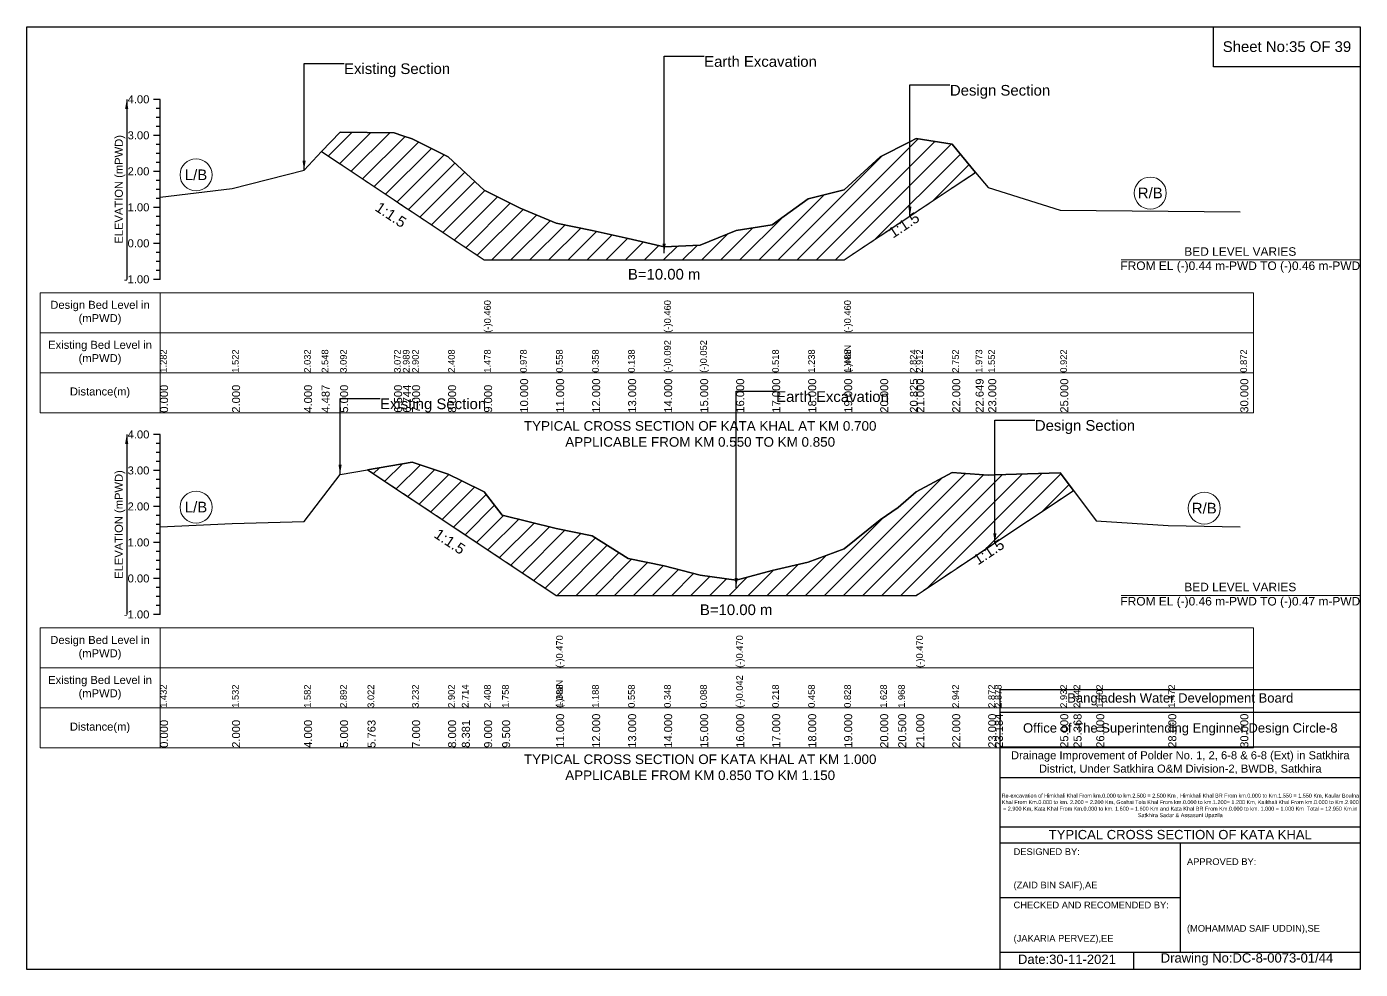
# Model space of a CAD drawing. Header units: inches. Extents: x 93000 to 486000, y -4242 to 0.
# Drawn here: x 440000 to 446000, y -4242 to 0 of the extents above; entities that cross this region are included whole.
import ezdxf

# ---------------------------------------------------------------- set-up
doc = ezdxf.new("R2010")
doc.units = ezdxf.units.IN
doc.header["$LTSCALE"] = 7
doc.header["$MEASUREMENT"] = 0
doc.linetypes.add('DASHED', pattern=[0.75, 0.5, -0.25])
for name, color, linetype, lineweight in [('Cross section Data Border', 7, 'Continuous', 9), ('Cross Section Labels', 7, 'Continuous', 9), ('Design_Bed_Level for Xsection', 7, 'DASHED', 25), ('Existing_Bed_Level for Xsection', 7, 'Continuous', 25), ('Long Section Labels', 7, 'Continuous', 9)]:
    doc.layers.add(name, color=color, linetype=linetype, lineweight=lineweight)
doc.styles.get("Standard").update_dxf_attribs({"font": 'arial.ttf'})
doc.dimstyles.get("Standard").update_dxf_attribs({"dimtxt": 0.18, "dimasz": 0.18, "dimexe": 0.18, "dimexo": 0.0625, "dimgap": 0.09, "dimtad": 0, "dimtih": 1, "dimtoh": 1, "dimdec": 4, "dimzin": 0, "dimdsep": 46, "dimtxsty": 'Standard', "dimcen": 0.09, "dimadec": 0, "dimazin": 0, "dimtfac": 1, "dimtdec": 4, "dimtofl": 0, "dimtmove": 0, "dimatfit": 3, "dimfxl": 1, "dimtolj": 1, "dimtzin": 0, "dimarcsym": 0})

msp = doc.modelspace()

# ---------------------------------------------------------------- hatches: boundary and pattern name
at = {"layer": 'Existing_Bed_Level for Xsection'}
h = msp.add_hatch(dxfattribs=at)
h.set_pattern_fill('ANSI31', color=256, scale=486, style=0)
h.paths.add_polyline_path([(441326.9, -562.2), (441410, -617.6), (441653, -779.6), (441692.5, -805.9), (441734, -833.6), (441896, -941.6), (442058, -1049.6), (442220, -1049.6), (442382, -1049.6), (442544, -1049.6), (442706, -1049.6), (442868, -1049.6), (443030, -1049.6), (443192, -1049.6), (443354, -1049.6), (443516, -1049.6), (443678, -1049.6), (443840, -941.6), (443973.6, -852.6), (444002, -833.6), (444164, -725.6), (444269.2, -655.5), (444164, -529.3), (444002, -503.4), (443973.6, -517.7), (443840, -585), (443678, -734), (443516, -774.5), (443354, -891.2), (443192, -917.1), (443030, -983.5), (442868, -990), (442706, -952.7), (442544, -917.1), (442382, -884.7), (442220, -816.7), (442058, -735.7), (441896, -585), (441734, -505), (441692.5, -490.9), (441653, -477.4), (441410, -474.2)])
h = msp.add_hatch(dxfattribs=at)
h.set_pattern_fill('ANSI31', color=256, scale=486, style=0)
h.paths.add_polyline_path([(441533.5, -1993.7), (441734, -2127.3), (441896, -2235.3), (441957.8, -2276.5), (442058, -2343.3), (442139, -2397.3), (442382, -2559.3), (442544, -2559.3), (442706, -2559.3), (442868, -2559.3), (443030, -2559.3), (443192, -2559.3), (443354, -2559.3), (443516, -2559.3), (443678, -2559.3), (443840, -2559.3), (443921, -2559.3), (444002, -2559.3), (444164, -2451.3), (444326, -2343.3), (444355.8, -2323.4), (444650, -2127.3), (444709.7, -2087.6), (444650, -2008.2), (444355.8, -2017), (444326, -2017.9), (444164, -2006.6), (444002, -2093.1), (443921, -2164.4), (443840, -2219.5), (443678, -2349.1), (443516, -2409), (443354, -2447.9), (443192, -2490), (443030, -2468.9), (442868, -2426.8), (442706, -2392.8), (442544, -2290.7), (442382, -2258.3), (442139, -2198.4), (442058, -2093.1), (441957.8, -2043.6), (441896, -2013.1), (441734, -1959.6)])

# ---------------------------------------------------------------- linework, layer by layer
for points in [[(440000, 0), (446000, 0), (446000, -4242), (440000, -4242)], [(445340, 0), (446000, 0), (446000, -180), (445340, -180)]]:
    msp.add_lwpolyline(points, close=True)
for points in [[(444380, -4242), (444380, -2982), (446000, -2982)], [(444380, -3084), (446000, -3084)], [(444380, -3240), (446000, -3240)], [(444380, -3378), (446000, -3378)], [(444380, -3600), (446000, -3600)], [(444380, -3672), (446000, -3672)], [(445190, -3672), (445190, -4164)], [(444380, -3918), (445190, -3918)], [(444380, -4164), (446000, -4164)], [(444980, -4164), (444980, -4242)]]:
    msp.add_lwpolyline(points)
at = {"layer": 'Cross section Data Border'}
for points in [[(440060, -1197.1), (445520, -1197.1), (445520, -1737.1), (440060, -1737.1)], [(440060, -2705.2), (445520, -2705.2), (445520, -3245.2), (440060, -3245.2)]]:
    msp.add_lwpolyline(points, close=True, dxfattribs=at)
for points in [[(440600, -1197.1), (440600, -1737.1)], [(440060, -1377.1), (445520, -1377.1)], [(440060, -1557.1), (445520, -1557.1)], [(440600, -2705.2), (440600, -3245.2)], [(440060, -2885.2), (445520, -2885.2)], [(440060, -3065.2), (445520, -3065.2)]]:
    msp.add_lwpolyline(points, dxfattribs=at)
at = {"layer": 'Cross Section Labels'}
for points in [[(444924.2, -1049.6), (445995.8, -1049.6)], [(444924.2, -2559.3), (445995.8, -2559.3)]]:
    msp.add_lwpolyline(points, dxfattribs=at)
for centre in [(440762, -667), (445055, -748.8), (440762, -2162.1), (445298, -2167)]:
    msp.add_circle(centre, 72, dxfattribs=at)
at = {"layer": 'Design_Bed_Level for Xsection'}
for points in [[(441326.9, -562.2), (441692.5, -805.9), (442058, -1049.6), (442868, -1049.6), (443678, -1049.6), (443973.6, -852.6), (444269.2, -655.5)], [(441533.5, -1993.7), (441957.8, -2276.5), (442382, -2559.3), (443192, -2559.3), (444002, -2559.3), (444355.8, -2323.4), (444709.7, -2087.6)]]:
    msp.add_lwpolyline(points, dxfattribs=at)
at = {"layer": 'Existing_Bed_Level for Xsection'}
for points in [[(440600, -327.1), (440570, -327.1)], [(440600, -1137.1), (440600, -975.1), (440600, -813.1), (440600, -651.1), (440600, -489.1), (440600, -327.1)], [(440600, -367.6), (440582, -367.6)], [(440600, -408.1), (440582, -408.1)], [(440600, -448.6), (440582, -448.6)], [(440600, -767.4), (440924, -728.5), (441248, -645.9), (441326.9, -562.2), (441410, -474.2), (441653, -477.4), (441692.5, -490.9), (441734, -505), (441896, -585), (442058, -735.7), (442058, -735.7), (442220, -816.7), (442382, -884.7), (442544, -917.1), (442706, -952.7), (442868, -990), (442868, -990), (443030, -983.5), (443192, -917.1), (443354, -891.2), (443516, -774.5), (443678, -734), (443678, -734), (443840, -585), (443973.6, -517.7), (444002, -503.4), (444164, -529.3), (444269.2, -655.5), (444326, -723.7), (444650, -825.7), (445460, -833.8)], [(440600, -489.1), (440570, -489.1)], [(440600, -529.6), (440582, -529.6)], [(440600, -570.1), (440582, -570.1)], [(440600, -651.1), (440570, -651.1)], [(440600, -610.6), (440582, -610.6)], [(440600, -691.6), (440582, -691.6)], [(440600, -732.1), (440582, -732.1)], [(440600, -772.6), (440582, -772.6)], [(440600, -813.1), (440570, -813.1)], [(440600, -853.6), (440582, -853.6)], [(440600, -894.1), (440582, -894.1)], [(440600, -934.6), (440582, -934.6)], [(440600, -975.1), (440570, -975.1)], [(440600, -1015.6), (440582, -1015.6)], [(440600, -1056.1), (440582, -1056.1)], [(440600, -1137.1), (440570, -1137.1)], [(440600, -1096.6), (440582, -1096.6)], [(440600, -1835.2), (440570, -1835.2)], [(440600, -2645.2), (440600, -2483.2), (440600, -2321.2), (440600, -2159.2), (440600, -1997.2), (440600, -1835.2)], [(440600, -1875.7), (440582, -1875.7)], [(440600, -1916.2), (440582, -1916.2)], [(440600, -1956.7), (440582, -1956.7)], [(440600, -2251.2), (440924, -2235), (441248, -2226.9), (441410, -2014.7), (441533.5, -1993.7), (441734, -1959.6), (441896, -2013.1), (441957.8, -2043.6), (442058, -2093.1), (442139, -2198.4), (442382, -2258.3), (442382, -2258.3), (442544, -2290.7), (442706, -2392.8), (442868, -2426.8), (443030, -2468.9), (443192, -2490), (443192, -2490), (443354, -2447.9), (443516, -2409), (443678, -2349.1), (443840, -2219.5), (443921, -2164.4), (444002, -2093.1), (444002, -2093.1), (444164, -2006.6), (444326, -2017.9), (444355.8, -2017), (444650, -2008.2), (444709.7, -2087.6), (444812, -2223.7), (445136, -2244.7), (445460, -2251.2)], [(440600, -1997.2), (440570, -1997.2)], [(440600, -2037.7), (440582, -2037.7)], [(440600, -2078.2), (440582, -2078.2)], [(440600, -2159.2), (440570, -2159.2)], [(440600, -2118.7), (440582, -2118.7)], [(440600, -2199.7), (440582, -2199.7)], [(440600, -2240.2), (440582, -2240.2)], [(440600, -2321.2), (440570, -2321.2)], [(440600, -2280.7), (440582, -2280.7)], [(440600, -2361.7), (440582, -2361.7)], [(440600, -2402.2), (440582, -2402.2)], [(440600, -2442.7), (440582, -2442.7)], [(440600, -2483.2), (440570, -2483.2)], [(440600, -2523.7), (440582, -2523.7)], [(440600, -2564.2), (440582, -2564.2)], [(440600, -2604.7), (440582, -2604.7)], [(440600, -2645.2), (440570, -2645.2)]]:
    msp.add_lwpolyline(points, dxfattribs=at)
for points in [[(441326.9, -562.2), (441410, -617.6), (441653, -779.6), (441692.5, -805.9), (441734, -833.6), (441896, -941.6), (442058, -1049.6), (442058, -1049.6), (442220, -1049.6), (442382, -1049.6), (442544, -1049.6), (442706, -1049.6), (442868, -1049.6), (442868, -1049.6), (443030, -1049.6), (443192, -1049.6), (443354, -1049.6), (443516, -1049.6), (443678, -1049.6), (443678, -1049.6), (443840, -941.6), (443973.6, -852.6), (444002, -833.6), (444164, -725.6), (444269.2, -655.5), (444269.2, -655.5), (444269.2, -655.5), (444164, -529.3), (444002, -503.4), (443973.6, -517.7), (443840, -585), (443678, -734), (443678, -734), (443516, -774.5), (443354, -891.2), (443192, -917.1), (443030, -983.5), (442868, -990), (442868, -990), (442706, -952.7), (442544, -917.1), (442382, -884.7), (442220, -816.7), (442058, -735.7), (442058, -735.7), (441896, -585), (441734, -505), (441692.5, -490.9), (441653, -477.4), (441410, -474.2)], [(441533.5, -1993.7), (441533.5, -1993.7), (441734, -2127.3), (441896, -2235.3), (441957.8, -2276.5), (442058, -2343.3), (442139, -2397.3), (442382, -2559.3), (442382, -2559.3), (442544, -2559.3), (442706, -2559.3), (442868, -2559.3), (443030, -2559.3), (443192, -2559.3), (443192, -2559.3), (443354, -2559.3), (443516, -2559.3), (443678, -2559.3), (443840, -2559.3), (443921, -2559.3), (444002, -2559.3), (444002, -2559.3), (444164, -2451.3), (444326, -2343.3), (444355.8, -2323.4), (444650, -2127.3), (444709.7, -2087.6), (444709.7, -2087.6), (444709.7, -2087.6), (444650, -2008.2), (444355.8, -2017), (444326, -2017.9), (444164, -2006.6), (444002, -2093.1), (444002, -2093.1), (443921, -2164.4), (443840, -2219.5), (443678, -2349.1), (443516, -2409), (443354, -2447.9), (443192, -2490), (443192, -2490), (443030, -2468.9), (442868, -2426.8), (442706, -2392.8), (442544, -2290.7), (442382, -2258.3), (442382, -2258.3), (442139, -2198.4), (442058, -2093.1), (441957.8, -2043.6), (441896, -2013.1), (441734, -1959.6), (441533.5, -1993.7)]]:
    msp.add_lwpolyline(points, close=True, dxfattribs=at)

# ---------------------------------------------------------------- texts
at = {"attachment_point": 5}
for s, insert, char_height in [('Sheet No:35 OF 39', (445670, -90), 48), ('Bangladesh Water Development Board', (445190, -3027), 42), ('Office of The Superintending Enginner,Design Circle-8', (445190, -3162), 42)]:
    msp.add_mtext(s, dxfattribs=dict(at, insert=insert, char_height=char_height))
for s, insert, char_height, width, attachment_point in [('Drainage Improvement of Polder No. 1, 2, 6-8 & 6-8 (Ext) in Satkhira District, Under Satkhira O&M Division-2, BWDB, Satkhira', (445190, -3312), 36, 1680, 5), ('Re-excavation of Himkhali Khal From km.0.000 to km.2.500 = 2.500 Km , Himkhali Khal BR From km.0.000 to Km.1.550 = 1.550 Km, Kaular Boulna Khal From Km.0.000 to km. 2.200 = 2.200 Km, Goshai Tola Khal From km.0.000 to km.1.200= 1.200 Km, Kaikhali Khal From km.0.000 to Km.2.900 = 2.900 Km, Kata Khal From Km.0.000 to km. 1.600 = 1.600 Km and Kata Khal BR From Km.0.000 to km. 1.000 = 1.000 Km  Total = 12.950 Km.in Satkhira Sadar & Assasuni Upazila', (445190, -3507), 17.611, 1620, 5), ('TYPICAL CROSS SECTION OF KATA KHAL', (445190, -3636), 42, 1680, 5), ('DESIGNED BY:^J^J^J(ZAID BIN SAIF),AE', (444440, -3792), 30, 840, 4), ('APPROVED BY:^J^J^J^J^J^J(MOHAMMAD SAIF UDDIN),SE', (445220, -3912), 30, 840, 4), ('CHECKED AND RECOMENDED BY:^J^J^J(JAKARIA PERVEZ),EE', (444440, -4032), 30, 840, 4), ('Date:30-11-2021', (444680, -4197), 42, 840, 5), ('Drawing No:DC-8-0073-01/44', (445490, -4197), 42, 1320, 5)]:
    msp.add_mtext(s, dxfattribs=dict(insert=insert, char_height=char_height, width=width, attachment_point=attachment_point))
at = {"layer": 'Cross section Data Border', "char_height": 36, "width": 480, "attachment_point": 5}
for s, insert in [('Design Bed Level in (mPWD)', (440330, -1287.1)), ('Existing Bed Level in (mPWD)', (440330, -1467.1)), ('Distance(m)', (440330, -1647.1)), ('Design Bed Level in (mPWD)', (440330, -2795.2)), ('Existing Bed Level in (mPWD)', (440330, -2975.2)), ('Distance(m)', (440330, -3155.2))]:
    msp.add_mtext(s, dxfattribs=dict(at, insert=insert))
at = {"layer": 'Cross Section Labels'}
for s, insert, char_height, attachment_point in [('Existing Section', (441428, -165.1), 48, 1), ('Earth Excavation', (443048, -132.7), 48, 1), ('Design Section', (444153.6, -262.3), 48, 1), ('L/B', (440762, -667), 48, 5), ('R/B', (445055, -748.8), 48, 5), ('BED LEVEL VARIES ^JFROM EL (-)0.44 m-PWD TO (-)0.46 m-PWD', (445460, -1049.6), 38.4, 5), ('B=10.00 m', (442868, -1090.1), 48, 2), ('Existing Section', (441590, -1673.2), 48, 1), ('Earth Excavation', (443372, -1640.8), 48, 1), ('TYPICAL CROSS SECTION OF KATA KHAL AT KM 0.700^JAPPLICABLE FROM KM 0.550 TO KM 0.850', (443030, -1833), 43.2, 5), ('Design Section', (444535.8, -1770.4), 48, 1), ('L/B', (440762, -2162.1), 48, 5), ('R/B', (445298, -2167), 48, 5), ('BED LEVEL VARIES ^JFROM EL (-)0.46 m-PWD TO (-)0.47 m-PWD', (445460, -2559.3), 38.4, 5), ('B=10.00 m', (443192, -2599.8), 48, 2), ('TYPICAL CROSS SECTION OF KATA KHAL AT KM 1.000^JAPPLICABLE FROM KM 0.850 TO KM 1.150', (443030, -3333), 43.2, 5)]:
    msp.add_mtext(s, dxfattribs=dict(at, insert=insert, char_height=char_height, attachment_point=attachment_point))
at = {"layer": 'Cross Section Labels', "char_height": 48, "attachment_point": 2}
for insert, rotation in [((441652, -826.2), 326.30993), ((443933.1, -872.8), 33.69007), ((441917.3, -2296.8), 326.30993), ((444315.3, -2343.7), 33.69007)]:
    msp.add_mtext('1:1.5', dxfattribs=dict(at, insert=insert, rotation=rotation))
at = {"layer": 'Existing_Bed_Level for Xsection', "char_height": 36, "attachment_point": 6}
for s, insert in [('4.00', (440552, -327.1)), ('3.00', (440552, -489.1)), ('2.00', (440552, -651.1)), ('1.00', (440552, -813.1)), ('0.00', (440552, -975.1)), ('-1.00', (440552, -1137.1)), ('4.00', (440552, -1835.2)), ('3.00', (440552, -1997.2)), ('2.00', (440552, -2159.2)), ('1.00', (440552, -2321.2)), ('0.00', (440552, -2483.2)), ('-1.00', (440552, -2645.2))]:
    msp.add_mtext(s, dxfattribs=dict(at, insert=insert))
at = {"layer": 'Existing_Bed_Level for Xsection', "char_height": 36, "attachment_point": 5, "rotation": 90}
for insert in [(440420, -732.1), (440420, -2240.2)]:
    msp.add_mtext('ELEVATION (mPWD)', dxfattribs=dict(at, insert=insert))
at = {"layer": 'Long Section Labels', "attachment_point": 1, "rotation": 90}
for s, insert, char_height in [('(-)0.460', (442058, -1377.1), 30), ('(-)0.460', (442868, -1377.1), 30), ('(-)0.460', (443678, -1377.1), 30), ('(-)0.092', (442868, -1557.1), 30), ('(-)0.092', (442868, -1557.1), 30), ('(-)0.092', (442868, -1557.1), 30), ('(-)0.052', (443030, -1557.1), 30), ('(-)NaN', (443678, -1557.1), 30), ('1.282', (440600, -1557.1), 30), ('1.522', (440924, -1557.1), 30), ('2.032', (441248, -1557.1), 30), ('2.548', (441326.9, -1557.1), 30), ('3.092', (441410, -1557.1), 30), ('3.072', (441653, -1557.1), 30), ('2.989', (441692.5, -1557.1), 30), ('2.902', (441734, -1557.1), 30), ('2.408', (441896, -1557.1), 30), ('2.408', (441896, -1557.1), 30), ('1.478', (442058, -1557.1), 30), ('1.478', (442058, -1557.1), 30), ('1.478', (442058, -1557.1), 30), ('0.978', (442220, -1557.1), 30), ('0.558', (442382, -1557.1), 30), ('0.358', (442544, -1557.1), 30), ('0.358', (442544, -1557.1), 30), ('0.138', (442706, -1557.1), 30), ('0.518', (443354, -1557.1), 30), ('1.238', (443516, -1557.1), 30), ('1.488', (443678, -1557.1), 30), ('1.488', (443678, -1557.1), 30), ('2.824', (443973.6, -1557.1), 30), ('2.912', (444002, -1557.1), 30), ('2.752', (444164, -1557.1), 30), ('1.973', (444269.2, -1557.1), 30), ('1.552', (444326, -1557.1), 30), ('0.922', (444650, -1557.1), 30), ('0.872', (445460, -1557.1), 30), ('0.000', (440600, -1737.1), 36), ('2.000', (440924, -1737.1), 36), ('4.000', (441248, -1737.1), 36), ('4.487', (441326.9, -1737.1), 36), ('5.000', (441410, -1737.1), 36), ('6.500', (441653, -1737.1), 36), ('6.744', (441692.5, -1737.1), 36), ('7.000', (441734, -1737.1), 36), ('8.000', (441896, -1737.1), 36), ('9.000', (442058, -1737.1), 36), ('9.000', (442058, -1737.1), 36), ('9.000', (442058, -1737.1), 36), ('10.000', (442220, -1737.1), 36), ('11.000', (442382, -1737.1), 36), ('12.000', (442544, -1737.1), 36), ('13.000', (442706, -1737.1), 36), ('14.000', (442868, -1737.1), 36), ('14.000', (442868, -1737.1), 36), ('14.000', (442868, -1737.1), 36), ('15.000', (443030, -1737.1), 36), ('16.000', (443192, -1737.1), 36), ('17.000', (443354, -1737.1), 36), ('18.000', (443516, -1737.1), 36), ('19.000', (443678, -1737.1), 36), ('19.000', (443678, -1737.1), 36), ('19.000', (443678, -1737.1), 36), ('20.000', (443840, -1737.1), 36), ('20.825', (443973.6, -1737.1), 36), ('21.000', (444002, -1737.1), 36), ('22.000', (444164, -1737.1), 36), ('22.649', (444269.2, -1737.1), 36), ('23.000', (444326, -1737.1), 36), ('25.000', (444650, -1737.1), 36), ('30.000', (445460, -1737.1), 36), ('(-)0.470', (442382, -2885.2), 30), ('(-)0.470', (443192, -2885.2), 30), ('(-)0.470', (444002, -2885.2), 30), ('(-)0.042', (443192, -3065.2), 30), ('(-)0.042', (443192, -3065.2), 30), ('(-)0.042', (443192, -3065.2), 30), ('1.432', (440600, -3065.2), 30), ('1.432', (440600, -3065.2), 30), ('1.532', (440924, -3065.2), 30), ('1.582', (441248, -3065.2), 30), ('2.892', (441410, -3065.2), 30), ('3.022', (441533.5, -3065.2), 30), ('3.232', (441734, -3065.2), 30), ('2.902', (441896, -3065.2), 30), ('2.714', (441957.8, -3065.2), 30), ('2.408', (442058, -3065.2), 30), ('2.408', (442058, -3065.2), 30), ('2.408', (442058, -3065.2), 30), ('1.758', (442139, -3065.2), 30), ('(-)NaN', (442382, -3065.2), 30), ('(-)NaN', (442382, -3065.2), 30), ('1.388', (442382, -3065.2), 30), ('1.388', (442382, -3065.2), 30), ('1.188', (442544, -3065.2), 30), ('0.558', (442706, -3065.2), 30), ('0.348', (442868, -3065.2), 30), ('0.088', (443030, -3065.2), 30), ('0.218', (443354, -3065.2), 30), ('0.458', (443516, -3065.2), 30), ('0.828', (443678, -3065.2), 30), ('1.628', (443840, -3065.2), 30), ('1.968', (443921, -3065.2), 30), ('2.942', (444164, -3065.2), 30), ('2.872', (444326, -3065.2), 30), ('2.878', (444355.8, -3065.2), 30), ('2.932', (444650, -3065.2), 30), ('2.442', (444709.7, -3065.2), 30), ('1.602', (444812, -3065.2), 30), ('1.472', (445136, -3065.2), 30), ('11.000', (442382, -3245.2), 36), ('11.000', (442382, -3245.2), 36), ('11.000', (442382, -3245.2), 36), ('12.000', (442544, -3245.2), 36), ('13.000', (442706, -3245.2), 36), ('14.000', (442868, -3245.2), 36), ('15.000', (443030, -3245.2), 36), ('16.000', (443192, -3245.2), 36), ('16.000', (443192, -3245.2), 36), ('16.000', (443192, -3245.2), 36), ('17.000', (443354, -3245.2), 36), ('18.000', (443516, -3245.2), 36), ('19.000', (443678, -3245.2), 36), ('20.000', (443840, -3245.2), 36), ('20.500', (443921, -3245.2), 36), ('21.000', (444002, -3245.2), 36), ('21.000', (444002, -3245.2), 36), ('21.000', (444002, -3245.2), 36), ('22.000', (444164, -3245.2), 36), ('23.000', (444326, -3245.2), 36), ('23.184', (444355.8, -3245.2), 36), ('25.000', (444650, -3245.2), 36), ('25.368', (444709.7, -3245.2), 36), ('26.000', (444812, -3245.2), 36), ('28.000', (445136, -3245.2), 36), ('30.000', (445460, -3245.2), 36), ('0.000', (440600, -3245.2), 36), ('2.000', (440924, -3245.2), 36), ('4.000', (441248, -3245.2), 36), ('5.000', (441410, -3245.2), 36), ('5.763', (441533.5, -3245.2), 36), ('7.000', (441734, -3245.2), 36), ('8.000', (441896, -3245.2), 36), ('8.381', (441957.8, -3245.2), 36), ('9.000', (442058, -3245.2), 36), ('9.500', (442139, -3245.2), 36)]:
    msp.add_mtext(s, dxfattribs=dict(at, insert=insert, char_height=char_height))

# ---------------------------------------------------------------- leaders
at = {"layer": 'Cross Section Labels', "annotation_type": 0, "has_hookline": 1, "hookline_direction": 0}
for points, text_width in [([(441248, -645.9), (441248, -165.1), (441427.9, -165.1)], 467.2), ([(442868, -1019.8), (442868, -132.7), (443047.9, -132.7)], 497), ([(443973.6, -852.6), (443973.6, -262.3), (444153.5, -262.3)], 441.2), ([(441410, -2014.7), (441410, -1673.2), (441589.9, -1673.2)], 467.2), ([(443192, -2524.7), (443192, -1640.8), (443371.9, -1640.8)], 497), ([(444355.8, -2323.4), (444355.8, -1770.4), (444535.7, -1770.4)], 441.2)]:
    msp.add_leader(points, dimstyle='Standard', override={"dimasz": 43.2}, dxfattribs=dict(at, text_width=text_width))
at = {"layer": 'Existing_Bed_Level for Xsection'}
for points in [[(440450, -327.1), (440450, -1137.1)], [(440450, -1835.2), (440450, -2645.2)]]:
    msp.add_leader(points, dimstyle='Standard', override={"dimasz": 43.2}, dxfattribs=at)

doc.saveas('drawing.dxf')
